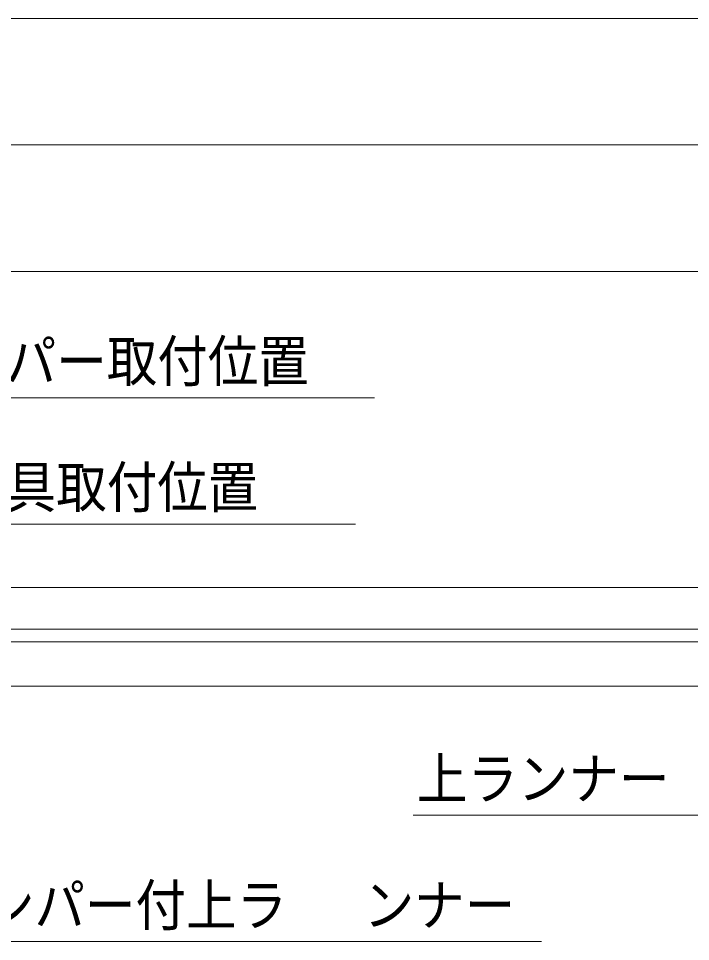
# Model space of a CAD drawing. Units: millimetres, scale not verified. Extents: x -6062 to 6062, y -3045 to 3045.
# Drawn here: x -2780 to -2248, y 70 to 800 of the extents above; entities that cross this region are included whole.
import ezdxf
from ezdxf.enums import TextEntityAlignment as Align

# ---------------------------------------------------------------- set-up
doc = ezdxf.new("R2010")
doc.units = ezdxf.units.MM
doc.header["$LTSCALE"] = 20
for name, color, linetype, lineweight in [('0-0_2寸法-1', 7, 'Continuous', 9), ('0-3_2寸法-3', 7, 'Continuous', 9), ('0-4_3一般', 7, 'Continuous', 9)]:
    doc.layers.add(name, color=color, linetype=linetype, lineweight=lineweight)
doc.styles.add('ＭＳ ゴシック', font='')
doc.styles.get('ＭＳ ゴシック').set_extended_font_data('MS Gothic')

# ---------------------------------------------------------------- blocks, each defined once
blk = doc.blocks.new('グループ-37')
at = {"layer": '0-4_3一般'}
blk.add_line((-79696.5, 7000), (19223.5, 7000), dxfattribs=at)
blk = doc.blocks.new('グループ-38')
at = {"layer": '0-4_3一般'}
for p, q in [((-77990, 7000), (17350, 7000)), ((17350, 6340), (-77990, 6340)), ((-30320, 6140), (-6320, 6140)), ((-30000, 5440), (-6640, 5440))]:
    blk.add_line(p, q, dxfattribs=at)
blk = doc.blocks.new('グループ-39')
at = {"layer": '0-4_3一般'}
for name in ['グループ-37', 'グループ-38']:
    blk.add_blockref(name, (0, 0), dxfattribs=at)

msp = doc.modelspace()

# ---------------------------------------------------------------- linework, layer by layer
at = {"layer": '0-0_2寸法-1'}
for p, q in [((-925.21, 800), (-5681.79, 800)), ((-3226.79, 700), (-932.21, 700)), ((-3125.79, 600), (-932.21, 600))]:
    msp.add_line(p, q, dxfattribs=at)
at = {"layer": '0-3_2寸法-3'}
for points in [[(-3249.5, 341.8), (-3114.9, 500), (-2498.12, 500)], [(-3148.5, 341.8), (-3114.9, 400), (-2512.97, 400)], [(-2365.94, 70), (-2964.78, 70), (-3111.02, 323.3)], [(-2467.56, 170), (-2241.64, 170), (-2153.4, 322.84)]]:
    msp.add_lwpolyline(points, dxfattribs=at)

# ---------------------------------------------------------------- block references
at = {"layer": '0-4_3一般', "xscale": 0.05, "yscale": 0.05}
msp.add_blockref('グループ-39', (-1787.5, 0), dxfattribs=at)

# ---------------------------------------------------------------- texts
at = {"layer": '0-3_2寸法-3', "style": 'ＭＳ ゴシック', "width": 0.9}
for s, p in [('スライド式ストッパー取付位置', (-3109.46, 502.97)), ('スライド式受け金具取付位置', (-3109.5, 403.34)), ('上ランナー', (-2464.52, 172.77)), ('ダブルダンパー付上ラ', (-2966.88, 72.77)), ('ンナー', (-2506.57, 72.77))]:
    msp.add_text(s, height=32.55, dxfattribs=at).set_placement(p, align=Align.BOTTOM_LEFT)

doc.saveas('drawing.dxf')
